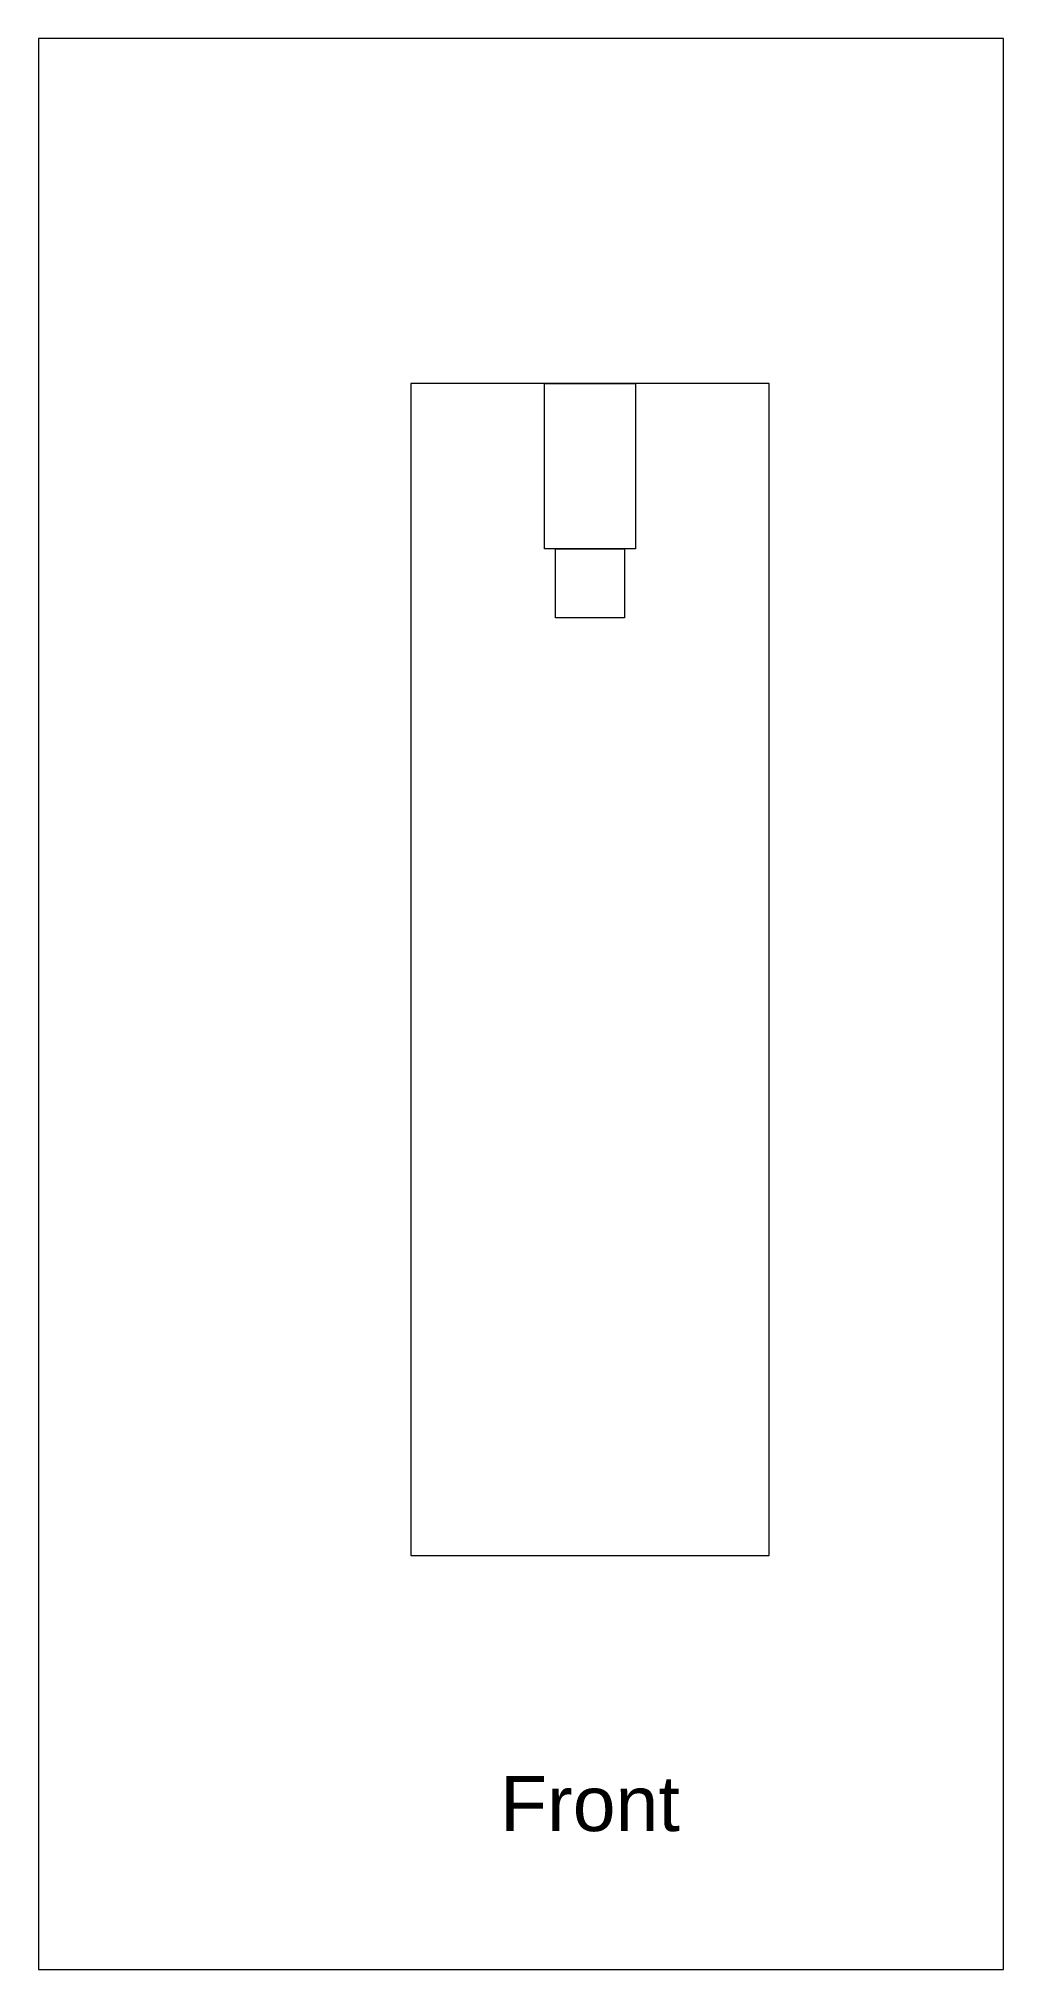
# Model space of a CAD drawing. Header units: millimetres. Extents: x -40 to 30, y -30 to 110.
import ezdxf

# ---------------------------------------------------------------- set-up
doc = ezdxf.new("R2010")
doc.units = ezdxf.units.MM
doc.layers.get('0').update_dxf_attribs({"lineweight": 25})
doc.layers.add('Labels', color=18, linetype='Continuous', lineweight=25, true_color=0x000000)
doc.layers.add('Measurements', color=8, linetype='Continuous', lineweight=25)
doc.styles.add('textstyle3', font='Arial.ttf')

msp = doc.modelspace()

# ---------------------------------------------------------------- linework, layer by layer
for p, q in [((13, 85), (-13, 85)), ((-13, 85), (-13, 0)), ((-3.3, 85), (3.3, 85)), ((-3.3, 73), (-3.3, 85)), ((3.3, 85), (3.3, 73)), ((13, 0), (13, 85)), ((13, 85), (13, 85)), ((13, 85), (13, 85)), ((13, 85), (13, 85)), ((13, 85), (13, 85)), ((13, 85), (13, 85)), ((13, 85), (13, 85)), ((13, 85), (13, 85)), ((13, 85), (13, 85)), ((13, 85), (13, 85)), ((13, 85), (13, 85)), ((13, 85), (13, 85)), ((13, 85), (13, 85)), ((3.3, 73), (-3.3, 73)), ((-2.5, 73), (2.5, 73)), ((-2.5, 68), (-2.5, 73)), ((2.5, 73), (2.5, 68)), ((2.5, 68), (-2.5, 68)), ((-13, 0), (13, 0))]:
    msp.add_line(p, q)
at = {"layer": 'Measurements'}
for p, q in [((30, 110), (-40, 110)), ((-40, 110), (-40, -30)), ((30, -30), (30, 110)), ((-40, -30), (30, -30))]:
    msp.add_line(p, q, dxfattribs=at)

# ---------------------------------------------------------------- texts
at = {"layer": 'Labels', "insert": (0, -18), "char_height": 1, "attachment_point": 5, "style": 'textstyle3'}
msp.add_mtext('\\H4;Front', dxfattribs=at)

doc.saveas('drawing.dxf')
